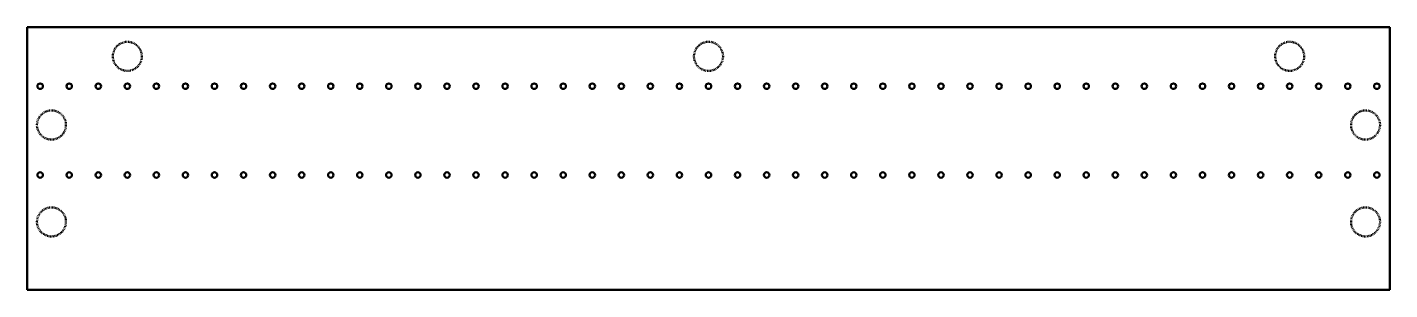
# Model space of a CAD drawing. Header units: millimetres. Extents: x 0 to 844, y -162 to 0.
import ezdxf

# ---------------------------------------------------------------- set-up
doc = ezdxf.new("R2010")
doc.units = ezdxf.units.MM
doc.linetypes.add('Plná', pattern=[0])
doc.linetypes.add('Čárkovaná dlouhá', pattern=[0.912, 0.456, -0.456])
for name, color, linetype, lineweight in [('AM_6', 2, 'Čárkovaná dlouhá', 50), ('IV_INTERIOR_PROFILES', 7, 'Plná', 50), ('IV_OUTER_PROFILE', 7, 'Plná', 50)]:
    doc.layers.add(name, color=color, linetype=linetype, lineweight=lineweight)

msp = doc.modelspace()

# ---------------------------------------------------------------- linework, layer by layer
at = {"layer": 'AM_6'}
for centre in [(62, -18), (422, -18), (782, -18), (15, -60.5), (829, -60.5), (15, -120.5), (829, -120.5)]:
    msp.add_circle(centre, 9, dxfattribs=at)
at = {"layer": 'IV_INTERIOR_PROFILES'}
for centre in [(8, -36.5), (26, -36.5), (44, -36.5), (62, -36.5), (80, -36.5), (98, -36.5), (116, -36.5), (134, -36.5), (152, -36.5), (170, -36.5), (188, -36.5), (206, -36.5), (224, -36.5), (242, -36.5), (260, -36.5), (278, -36.5), (296, -36.5), (314, -36.5), (332, -36.5), (350, -36.5), (368, -36.5), (386, -36.5), (404, -36.5), (422, -36.5), (440, -36.5), (458, -36.5), (476, -36.5), (494, -36.5), (512, -36.5), (530, -36.5), (548, -36.5), (566, -36.5), (584, -36.5), (602, -36.5), (620, -36.5), (638, -36.5), (656, -36.5), (674, -36.5), (692, -36.5), (710, -36.5), (728, -36.5), (746, -36.5), (764, -36.5), (782, -36.5), (800, -36.5), (818, -36.5), (836, -36.5), (8, -91.5), (26, -91.5), (44, -91.5), (62, -91.5), (80, -91.5), (98, -91.5), (116, -91.5), (134, -91.5), (152, -91.5), (170, -91.5), (188, -91.5), (206, -91.5), (224, -91.5), (242, -91.5), (260, -91.5), (278, -91.5), (296, -91.5), (314, -91.5), (332, -91.5), (350, -91.5), (368, -91.5), (386, -91.5), (404, -91.5), (422, -91.5), (440, -91.5), (458, -91.5), (476, -91.5), (494, -91.5), (512, -91.5), (530, -91.5), (548, -91.5), (566, -91.5), (584, -91.5), (602, -91.5), (620, -91.5), (638, -91.5), (656, -91.5), (674, -91.5), (692, -91.5), (710, -91.5), (728, -91.5), (746, -91.5), (764, -91.5), (782, -91.5), (800, -91.5), (818, -91.5), (836, -91.5)]:
    msp.add_circle(centre, 1.7, dxfattribs=at)
at = {"layer": 'IV_OUTER_PROFILE'}
for p, q in [((0, 0), (844, 0)), ((0, -162.5), (0, 0)), ((844, 0), (844, -162.5)), ((844, -162.5), (0, -162.5))]:
    msp.add_line(p, q, dxfattribs=at)

doc.saveas('drawing.dxf')
